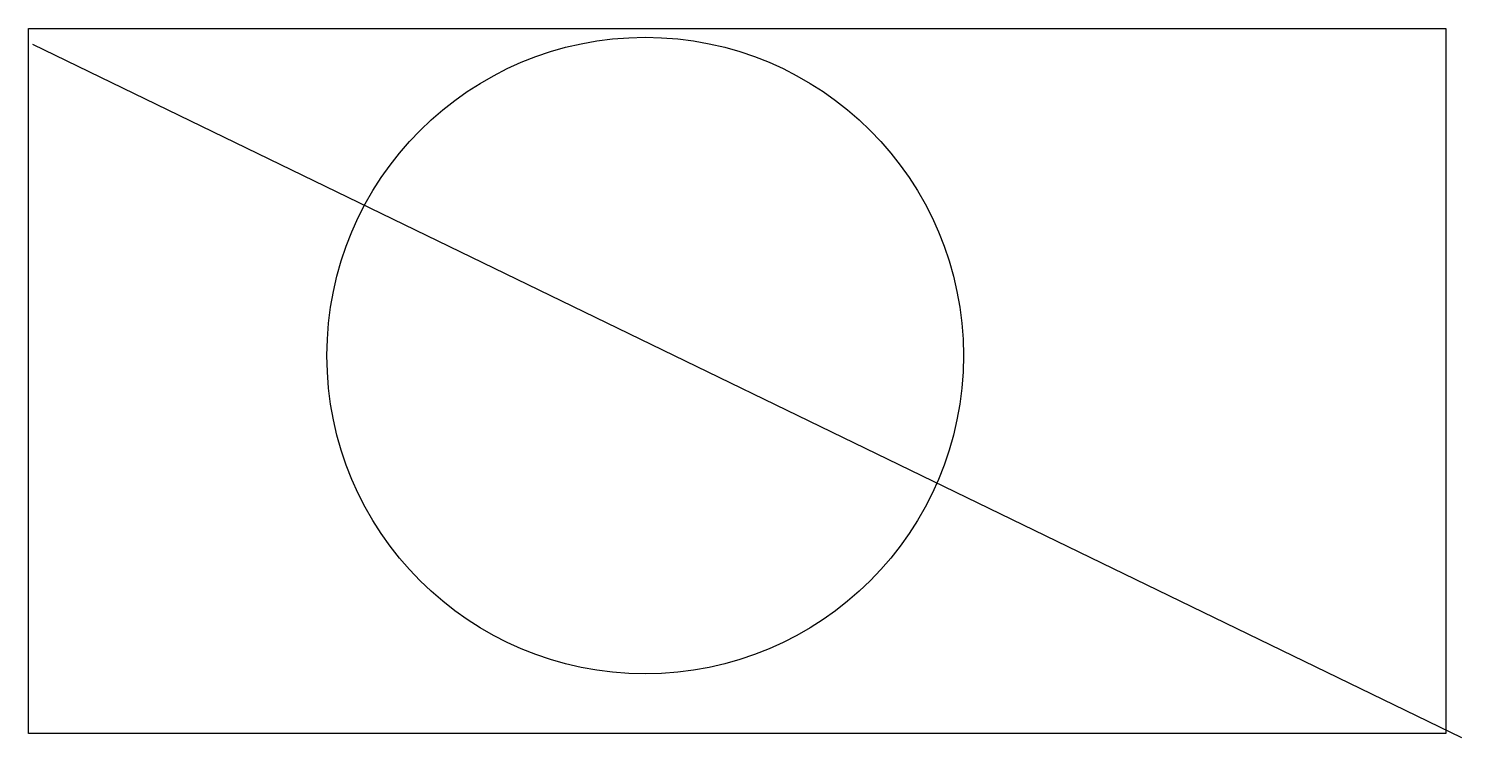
# Model space of a CAD drawing. Extents: x 89 to 180.5, y 32 to 77.2.
import ezdxf

# ---------------------------------------------------------------- set-up
doc = ezdxf.new("R2010")
doc.units = 0
doc.layers.get('0').update_dxf_attribs({"linetype": 'CONTINUOUS', "lineweight": 25})

msp = doc.modelspace()

# ---------------------------------------------------------------- linework, layer by layer
msp.add_line((89.25, 76.25), (180.5, 32))
msp.add_lwpolyline([(89, 77.25), (179.5, 77.25), (179.5, 32.25), (89, 32.25)], close=True)
msp.add_circle((128.375, 56.375), 20.326)

doc.saveas('drawing.dxf')
